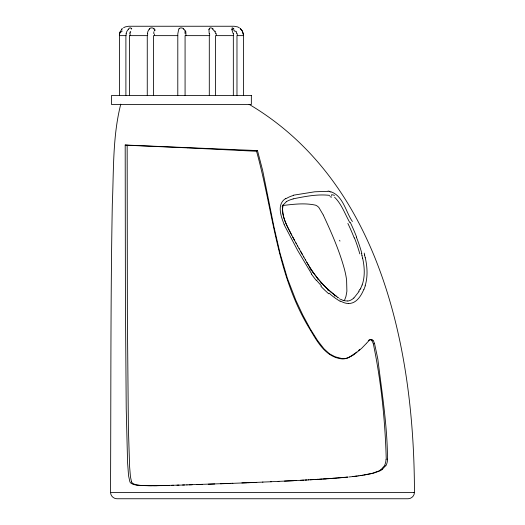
<?xml version="1.0" encoding="UTF-8"?>
<svg xmlns="http://www.w3.org/2000/svg" width="525" height="525" viewBox="0 0 525 525"><rect width="100%" height="100%" fill="white"/><g stroke="black" fill="none" stroke-linecap="round" stroke-linejoin="round"><path stroke-width="0.79" d="M177.791 95.465L177.804 33.876L178.657 29.492A3.892 3.203 28.1 0 1 179.169 28.868M137.091 485.225L133.409 484.457A17.325 13.204 -54.4 0 1 133.133 484.378L130.745 483.039A4.102 2.894 -86.8 0 1 129.872 481.74L128.566 475.762L127.582 462.65L126.217 408.529L125.409 297.819L125.193 145.018L127.162 145.248L127.372 314.81L128.389 428.413L129.616 466.856L130.449 476.798L131.539 481.825M386.249 459.244C385.153 420.637 381.196 381.662 373.327 343.829M387.496 459.132C387.378 425.637 381.872 392.3 377.836 359.1M153.681 33.534L153.884 31.749M147.381 33.679L147.965 31.27L149.139 29.492M208.924 29.492L209.206 33.679M282.732 206.286C281.459 218.702 289.314 229.911 294.63 240.588M249.106 104.337C381.163 182.49 414.317 350.385 414.442 492.457C414.396 495.817 411.541 498.684 408.181 498.75L116.826 498.75C113.472 498.684 110.624 495.843 110.558 492.489L110.598 475.132C110.992 384.805 110.604 294.466 112.317 204.146C113.787 170.789 112.481 136.723 120.77 104.147M129.734 33.534L130.2 31.749M126.079 33.679L126.912 31.27L128.277 29.492M119.641 33.534L120.238 31.749M282.975 205.636C280.888 216.044 287.352 226.012 291.657 235.102M365.124 285.823C367.959 276.721 367.316 266.936 365.302 257.736M362.152 284.983C365.197 276.353 364.56 266.923 362.624 258.123M120.054 32.189L119.608 33.679A9.384 9.378 -90 0 0 119.372 35.641M282.397 206.161L282.201 206.679L282.647 205.629M363.877 289.301C361.148 295.844 356.258 303.831 348.337 303.47M120.14 31.986L121.656 29.492M360.813 288.251L360.157 289.564M344.4 300.595L345.936 296.494L346.795 291.874A37.485 37.485 0 0 0 346.881 291.086L346.612 280.245A75.607 75.607 0 0 0 345.594 274.142A103.13 103.13 0 0 0 344.459 269.305C339.439 250.845 331.741 233.238 323.695 215.926M385.599 465.721L382.134 469.514M282.988 205.032L282.752 205.426L286.276 201.764M359.113 291.408L353.876 298.029M366.306 343.468L369.16 340.443A8.84 7.645 81 0 1 369.876 339.859L370.972 339.432A2.218 1.916 76.7 0 1 372.337 339.747L372.986 340.39M366.03 343.79L361.764 348.2L356.534 352.597M359.776 349.414L359.363 349.781M359.198 349.926L358.864 350.214M358.614 350.431L358.28 350.72M356.711 352.012L356.18 352.433M356.094 352.505L355.648 352.852M356.396 352.702L353.062 355.11M381.019 469.619L384.405 465.833A14.995 12.843 84.1 0 0 386.026 459.231M354.69 353.581L354.08 354.034M187.379 147.866L256.561 151.272L257.486 150.59L262.69 170.586L273.945 226.807L280.015 253.188L287.385 278.342L295.864 300.307L302.761 315L310.275 328.926L317.566 340.548L323.932 348.751L329.372 353.758L335.094 356.77L342.195 358.647L345.043 358.608L347.839 357.912A18.434 17.404 60.4 0 0 348.548 357.63L352.912 355.215M353.981 354.106L353.574 354.408M353.266 354.624L352.551 355.123M285.646 198.516C276.458 204.396 281.026 216.32 284.137 224.398M352.452 355.195L352.006 355.497M351.658 355.727L350.949 356.173M350.851 356.239L347.799 357.833A17.916 16.918 61.8 0 1 347.104 358.116L345.22 358.654M123.546 27.779L125.232 26.906L128.684 26.25L234.183 26.25L237.641 26.906L239.321 27.779M369.259 339.918L369.141 339.977A7.757 6.668 83.2 0 0 368.281 340.587M293.272 195.221L314.79 191.789L328.046 191.323M293.134 198.844C305.117 196.462 317.461 193.935 329.7 195.379M282.68 205.544L283.119 205.465M282.988 205.492C293.685 204.199 304.887 202.808 315.512 205.163A7.921 7.921 0 0 1 316.864 205.826L317.002 205.918A9.076 9.076 0 0 1 318.938 207.598L323.046 214.587M360.662 475.571L371.72 473.504L378.742 471.037A18.979 17.069 71.6 0 0 380.979 469.56M363.759 475.125L373.426 473.202L379.805 470.925A19.589 17.686 62.9 0 0 382.161 469.56M362.768 475.276L360.176 475.643M359.914 475.683L358.746 475.834M358.844 475.827L357.676 475.985M357.348 476.024L352.636 476.588M357.059 476.05L353.653 476.444M351.953 476.661L349.23 476.949M352.623 476.562L352.964 476.523M346.159 477.251L348.206 477.054M347.458 477.087L347.117 477.12M345.476 477.317L343.757 477.474M346.776 477.153L330.56 478.531M343.068 477.533L337.529 477.999M347.714 300.923L346.861 300.956A13.158 12.436 77.5 0 1 344.223 300.608M336.84 478.058L334.058 478.275M333.874 478.229L325.644 478.872M329.864 478.577L328.105 478.702M327.528 478.682L324.942 478.918M325.054 478.846L319.292 479.279M322.829 479.056L325.408 478.82M321.864 479.049L317.881 479.364M315.046 479.535L317.953 479.299M315.4 479.515L318.308 479.273M313.327 479.574L308.332 479.857M315.466 479.443L310.078 479.824M306.902 479.935L300.464 480.283M305.097 480.099L308.654 479.902M301.534 480.29L303.667 480.178M300.818 480.329L284.484 481.084M293.652 480.697L278.099 481.386M294.728 480.644L296.159 480.572M270.657 481.72L278.972 481.405M262.572 482.075L271.425 481.747M262.953 482.114L241.874 482.921M256.771 482.377L247.872 482.738M247.19 482.764L232.148 483.354M222.797 483.637L232.844 483.269M220.533 483.781L230.783 483.4M221.694 483.676L189.098 484.778M208.261 484.214L214.732 483.984M197.019 484.588L202.132 484.424M186.769 484.916L187.123 484.91M192.111 484.752L182.595 484.975M176.984 485.212L184.498 484.988M179.005 485.08L171.8 485.363M173.558 485.238L165.237 485.533M167.934 485.467L169.306 485.428M166.077 485.435L164.069 485.481M164.502 485.553L160.204 485.566M162.448 485.513L163.446 485.494M161.09 485.632L161.818 485.612M160.853 485.632L159.206 485.586M159.882 485.651L158.465 485.599M158.924 485.671L157.474 485.612M158.202 485.684L156.732 485.625M157.48 485.697L152.578 485.678M156.765 485.71L153.923 485.75M153.458 485.75L152.985 485.756M152.093 485.684L151.613 485.691M152.519 485.763L150.675 485.769M151.128 485.691L149.933 485.697M111.064 492.476L414.035 492.45M177.791 35.641L153.576 35.641L153.576 95.465M149.454 485.697L137.209 485.238M150.216 485.769L140.51 485.5L135.102 484.575A16.131 12.331 -53.3 0 1 134.695 484.385L132.425 483.105M414.415 492.457L413.93 492.45M125.193 145.018L257.486 150.59M187.274 147.86L127.162 145.248M329.273 191.468L329.739 191.54M330.888 191.769C343.212 195.812 345.837 212.146 352.406 221.511M343.553 300.457L344.026 300.582M331.321 195.746L331.682 195.851M343.829 300.536L342.648 300.169M342.248 300.024L341.46 299.709M341.066 299.532L340.469 299.257M340.167 301.068L344.236 302.754A17.305 15.625 61.5 0 0 348.318 303.496M339.445 298.732L339.872 298.955M338.107 297.964L337.772 297.767M336.374 296.185C324.142 287.346 314.239 275.52 306.889 262.382M334.569 197.229C341.709 204.127 344.984 214.154 349.834 222.6M333.277 293.888C321.635 284.642 312.375 272.724 305.333 259.685M240.037 28.304L242.452 31.375L243.456 35.168L243.469 95.465M327.672 289.853L328.118 290.259M240.562 28.783L241.172 29.433M321.372 285.817L316.372 280.179M320.854 282.975L321.261 283.421M241.211 29.492L241.861 30.358M317.257 278.827L317.54 279.169M371.917 340.837L371.168 340.056A2.093 1.811 77.3 0 0 370.289 339.708M311.732 274.089L297.55 250.241L284.812 226.012A59.312 55.847 64.1 0 1 284.13 224.398M312.336 272.285L312.04 271.852M310.931 270.178L311.266 270.69M241.913 30.437L242.163 30.844M309.947 268.642L310.275 269.154M303.791 256.974L305.458 259.901M299.053 248.574L303.85 257.079M300.707 251.521L302.249 254.251M297.472 245.733L299.178 248.791M295.897 242.885L297.655 246.061M296.133 243.324L292.779 237.188M242.353 31.185L243.147 33.2M323.216 214.935L323.505 215.532M339.59 240.253L339.964 241.093M236.191 31.749L236.762 33.534M231.82 29.492L233.166 33.679M256.561 151.272C272.888 209.987 276.596 273.577 308.549 326.996C316.253 339.668 324.352 356.272 340.718 358.746A14.319 13.532 64.7 0 0 345.161 358.687M374.528 343.527L377.757 358.634M215.079 31.749L215.473 33.534M361.528 253.575L362.027 255.524M364.186 253.07L364.691 255.065M243.173 33.305L243.383 34.361M243.397 34.466L243.469 35.641L236.978 35.641L236.978 95.465M184.957 31.749L185.062 33.534M233.336 95.465L233.336 35.641L215.604 35.641L215.604 95.465M209.298 95.465L209.298 35.641L185.076 35.641L185.076 95.465M147.263 95.465L147.263 35.641L129.537 35.641L129.537 95.465M125.895 95.465L125.895 35.641L119.405 35.641L119.405 95.465M387.588 459.139A14.798 12.961 81.4 0 1 385.842 465.892M373.052 340.338A11.465 9.883 76.1 0 1 374.489 343.54M369.895 339.721A2.809 2.435 79.1 0 1 370.204 339.695M371.962 340.797A11.95 10.297 76.1 0 1 373.295 343.842M132.346 483.144A3.97 2.901 -83.2 0 1 131.467 481.878M353.811 297.957A12.042 11.373 72.4 0 1 347.793 301.074M359.789 289.413A38.85 34.873 -9.5 0 1 358.726 291.224M362.106 284.963A39.834 36.888 11 0 1 360.708 288.205M361.948 255.531A92.682 78.875 58.3 0 1 362.552 258.129M354.414 237.858A139.158 119.313 57.8 0 1 359.809 253.877M347.885 223.447A193.469 172.016 55.5 0 1 354.204 237.937M331.518 194.762A10.815 8.38 65.6 0 1 334.478 195.405M329.989 196.704A24.918 15.133 49 0 1 331.537 197.177M286.256 201.718A27.53 24.957 -78.4 0 1 293.153 198.968M338.33 297.662A57.245 51.804 62.2 0 1 333.46 294.158M330.783 291.887A57.245 51.804 62.2 0 1 330.343 291.493M334.635 296.002A72.22 65.881 63.4 0 1 334.438 295.857M365.242 285.869A48.247 43.575 36.5 0 1 363.963 289.341M364.58 255.078A96.397 80.168 58.7 0 1 365.197 257.742M356.423 237.182A141.586 118.998 58 0 1 361.85 253.444M350.293 222.403A194.23 170.769 55.4 0 1 356.646 237.123M329.72 191.723A32.307 23.743 88.7 0 1 330.848 192.019M328.105 191.067A45.314 33.324 -69.4 0 1 329.332 191.257M285.797 198.817A31.703 28.468 -86 0 1 293.331 195.497M316.207 280.324A91.507 86.002 66.1 0 1 311.555 274.221M328.722 293.777A103.11 94.572 63.3 0 1 320.913 286.302M340.088 301.232A59.22 53.504 61.6 0 1 329.155 293.206M119.497 35.641A9.378 9.233 -83.8 0 1 119.733 33.561M121.741 29.059A3.892 1.037 -58.8 0 1 122.332 28.494M121.951 29.275A3.518 0.446 -52.2 0 1 122.122 29.098M121.544 31.9A5.053 0.958 -55.5 0 1 122.181 31.021M120.553 31.933A7.37 5.06 -71.2 0 1 120.894 31.238M126.085 35.641A9.384 8.256 90 0 1 126.256 33.725M130.029 35.641A9.378 7.186 -88.3 0 1 130.213 33.672M128.179 29.341A3.892 2.5 -49.3 0 1 128.96 28.737M129.019 28.245A2.966 1.562 -46.1 0 1 131.289 28.783M131.329 28.731A3.518 0.991 -50.7 0 1 131.309 28.908M131.243 28.921A5.053 1.214 -55 0 1 131.762 28.56M130.541 32.307A7.37 1.851 -76 0 1 130.738 31.71M147.623 35.641A9.384 4.915 90 0 1 147.715 33.81M154.337 35.641A9.378 3.209 -88.8 0 1 154.416 33.941M149.048 29.42A3.892 3.294 -19.9 0 1 149.796 28.816M149.553 28.58A2.966 2.257 -24.5 0 1 153.707 28.79M153.674 28.809A3.518 2.159 -39.6 0 1 153.799 28.993M154.055 28.672A5.053 3.058 -45.6 0 1 155.052 30.463M154.534 30.017A7.37 1.857 -76 0 1 154.488 30.89M185.811 31.533A9.378 1.621 -88.9 0 1 185.902 35.648M178.986 28.777A2.953 2.31 11.5 0 1 183.56 28.796M183.501 28.836A3.518 2.756 -11.9 0 1 183.743 29.019M183.665 29.111A5.053 4.088 -18.8 0 1 185.122 30.916M185.135 30.798A7.37 5.066 -71.1 0 1 185.292 31.566M209.567 33.502A9.384 4.462 90 0 1 209.685 35.641M216.11 33.278A9.378 6.024 -88.6 0 1 216.267 35.641M209.029 29.558A3.892 2.257 52.2 0 1 209.18 28.96M209.245 28.973A2.966 1.818 41.7 0 1 212.842 28.796M212.796 28.862A3.518 2.612 24.8 0 1 213.091 29.046M212.737 29.459A5.053 4.016 23.3 0 1 214.371 31.152M214.876 30.968A7.37 6.917 -46.9 0 1 215.184 31.71M233.389 33.62A9.384 7.987 90 0 1 233.579 35.641M237.077 33.456A9.378 8.807 -86.8 0 1 237.307 35.641M232.207 29.873A3.892 0.702 59.5 0 1 231.984 29.321M232.404 29.361A2.966 0.794 52.3 0 1 232.168 27.884A2.966 0.794 52.3 0 1 233.71 28.803M233.71 28.895A3.518 1.765 45.3 0 1 233.979 29.078M233.527 29.905A5.053 2.874 47.4 0 1 234.905 31.395M235.679 31.087A7.37 6.917 47.1 0 1 236.053 31.808M251.35 95.465L111.523 95.465L111.523 104.514L251.35 104.514L251.35 95.465"/></g></svg>
